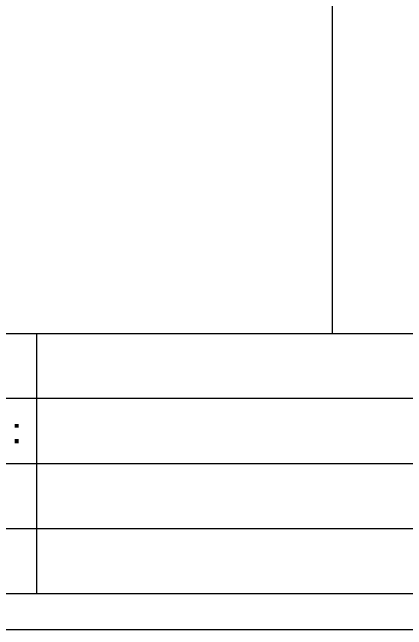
# Model space of a CAD drawing. Header units: inches. Extents: x 3613 to 8393, y -2205 to -794.
# Drawn here: x 3661.6 to 3708.3, y -2204.9 to -2131.8 of the extents above; entities that cross this region are included whole.
import ezdxf

# ---------------------------------------------------------------- set-up
doc = ezdxf.new("R2010")
doc.units = ezdxf.units.IN
doc.header["$MEASUREMENT"] = 0

msp = doc.modelspace()

# ---------------------------------------------------------------- hatches: boundary and pattern name
at = {"transparency": 33554559}
for points in [[(3662.352, -2180.961), (3662.352, -2180.51), (3661.901, -2180.51), (3661.901, -2180.961)], [(3662.352, -2182.812), (3662.352, -2182.315), (3661.901, -2182.315), (3661.901, -2182.812)]]:
    msp.add_hatch(color=256, dxfattribs=at).paths.add_polyline_path(points)

# ---------------------------------------------------------------- linework, layer by layer
for p, q in [((3699.458, -1913.853), (3699.458, -2169.814)), ((3619.928, -2200.594), (4029.183, -2200.594))]:
    msp.add_line(p, q)
msp.add_lwpolyline([(4033.221, -2204.853), (4033.221, -1907.853), (3613.221, -1907.853), (3613.221, -2204.853)], close=True)
for points in [[(3632.745, -2169.814), (4029.183, -2169.814)], [(3664.446, -2169.814), (3664.446, -2200.594)], [(3632.745, -2177.486), (3928.876, -2177.486)], [(3632.745, -2185.204), (3981.816, -2185.204)], [(3632.745, -2192.876), (3928.876, -2192.876)]]:
    msp.add_lwpolyline(points)

doc.saveas('drawing.dxf')
